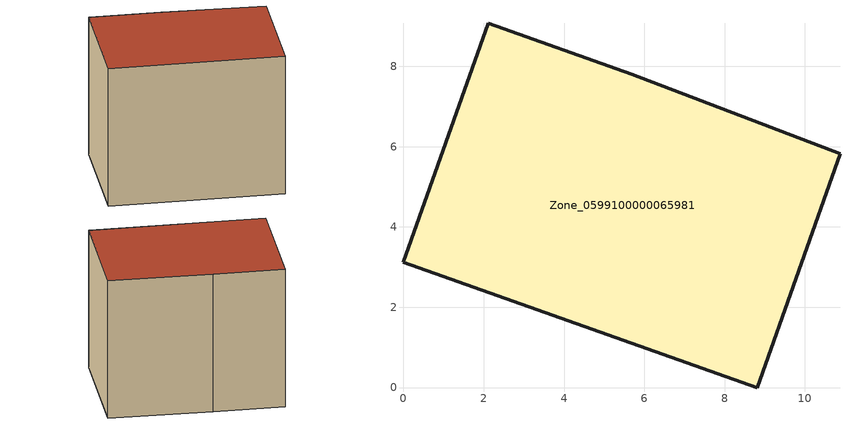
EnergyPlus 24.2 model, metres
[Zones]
Zone_0599100000065981
 floor ground (C_G): 10.88,5.82 8.81,0 0,3.12 2.11,9.07 5.69,7.8 z0.55
 wall outside (C_F): 5.69,7.8 2.11,9.07 0,3.12 8.81,0 10.88,5.82 5.69,7.8 z0.55:8.48
 roof outside (C_R): 8.81,0 10.88,5.82 5.69,7.8 2.11,9.07 0,3.12 z8.48
[BUILDING]
Pand.0599100000065981: North Axis=0; Terrain=City; Loads Convergence Tolerance Value=0.04; Temperature Convergence Tolerance Value=0.4; Solar Distribution=FullExterior; Maximum Number of Warmup Days=25; Minimum Number of Warmup Days=1
[Site:Location]
Rotterdam.The.Hague.AP_ZH_NLD Design_Conditions: Latitude=51.96; Longitude=4.45; Time Zone=1; Elevation=-4.5
[SITE:GROUNDTEMPERATURE:BUILDINGSURFACE]
18, 18, 18, 18, 18, 18, 18, 18, 18, 18, 18, 18
[MATERIAL] Thermal Absorptance=0.9; Solar Absorptance=0.7; Visible Absorptance=0.7
Name | Roughness | Thickness | Conductivity | Density | Specific Heat
G.TC.1965-1974 | MediumSmooth | 0.15 | 0.882353 | 540 | 1210
F.TC.1965-1974 | Rough | 0.3 | 0.697674 | 1920 | 840
R.TC.1965-1974 | MediumRough | 0.2 | 0.232558 | 1500 | 1000
[CONSTRUCTION]
C_G: G.TC.1965-1974
C_F: F.TC.1965-1974
C_R: R.TC.1965-1974
[ZONE]
Zone_0599100000065981: Type=1; Multiplier=1; Ceiling Height=Autocalculate; Volume=Autocalculate; Floor Area=autocalculate; Part of Total Floor Area=Yes
[ZONEINFILTRATION:DESIGNFLOWRATE]
Infil_Zone_0599100000065981: Zone or ZoneList or Space or SpaceList=Zone_0599100000065981; Schedule=AlwaysOn; Design Flow Rate Calculation Method=Flow/Area; Flow Rate per Floor Area=0.003; Constant Term Coefficient=1; Temperature Term Coefficient=0; Velocity Term Coefficient=0; Velocity Squared Term Coefficient=0
[HVACTEMPLATE:ZONE:IDEALLOADSAIRSYSTEM]
Zone_0599100000065981: Maximum Heating Supply Air Temperature=50; Minimum Cooling Supply Air Temperature=13; Maximum Heating Supply Air Humidity Ratio=0.0156; Minimum Cooling Supply Air Humidity Ratio=0.0077; Heating Limit=NoLimit; Cooling Limit=NoLimit; Dehumidification Control Type=ConstantSensibleHeatRatio; Cooling Sensible Heat Ratio=0.7; Dehumidification Setpoint=60; Humidification Control Type=None; Humidification Setpoint=30; Outdoor Air Method=None; Outdoor Air Flow Rate per Person=0.00944; Outdoor Air Flow Rate per Zone Floor Area=0; Outdoor Air Flow Rate per Zone=0; Demand Controlled Ventilation Type=None; Outdoor Air Economizer Type=NoEconomizer; Heat Recovery Type=None; Sensible Heat Recovery Effectiveness=0.7; Latent Heat Recovery Effectiveness=0.65
[ZONECONTROL:THERMOSTAT]
ThermostatControl_Zone_0599100000065981: Zone or ZoneList=Zone_0599100000065981; Control Type Schedule=DualSetpointControlType; Control 1=Thermostat_Zone_0599100000065981; Temperature Difference Between Cutout And Setpoint=0
[THERMOSTATSETPOINT:DUALSETPOINT]
Thermostat_Zone_0599100000065981: Heating Setpoint Temperature Schedule=HeatingSetpoint_Zone_0599100000065981; Cooling Setpoint Temperature Schedule=CoolingSetpoint_Zone_0599100000065981
[SCHEDULE:COMPACT]
HeatingSetpoint_Zone_0599100000065981: Through: 12/31, For: AllDays, Until: 24:00, 21
CoolingSetpoint_Zone_0599100000065981: Through: 12/31, For: AllDays, Until: 24:00, 24
DualSetpointControlType: Through: 12/31, For: AllDays, Until: 24:00, 4
AlwaysOn: Through: 12/31, For: AllDays, Until: 24:00, 1
